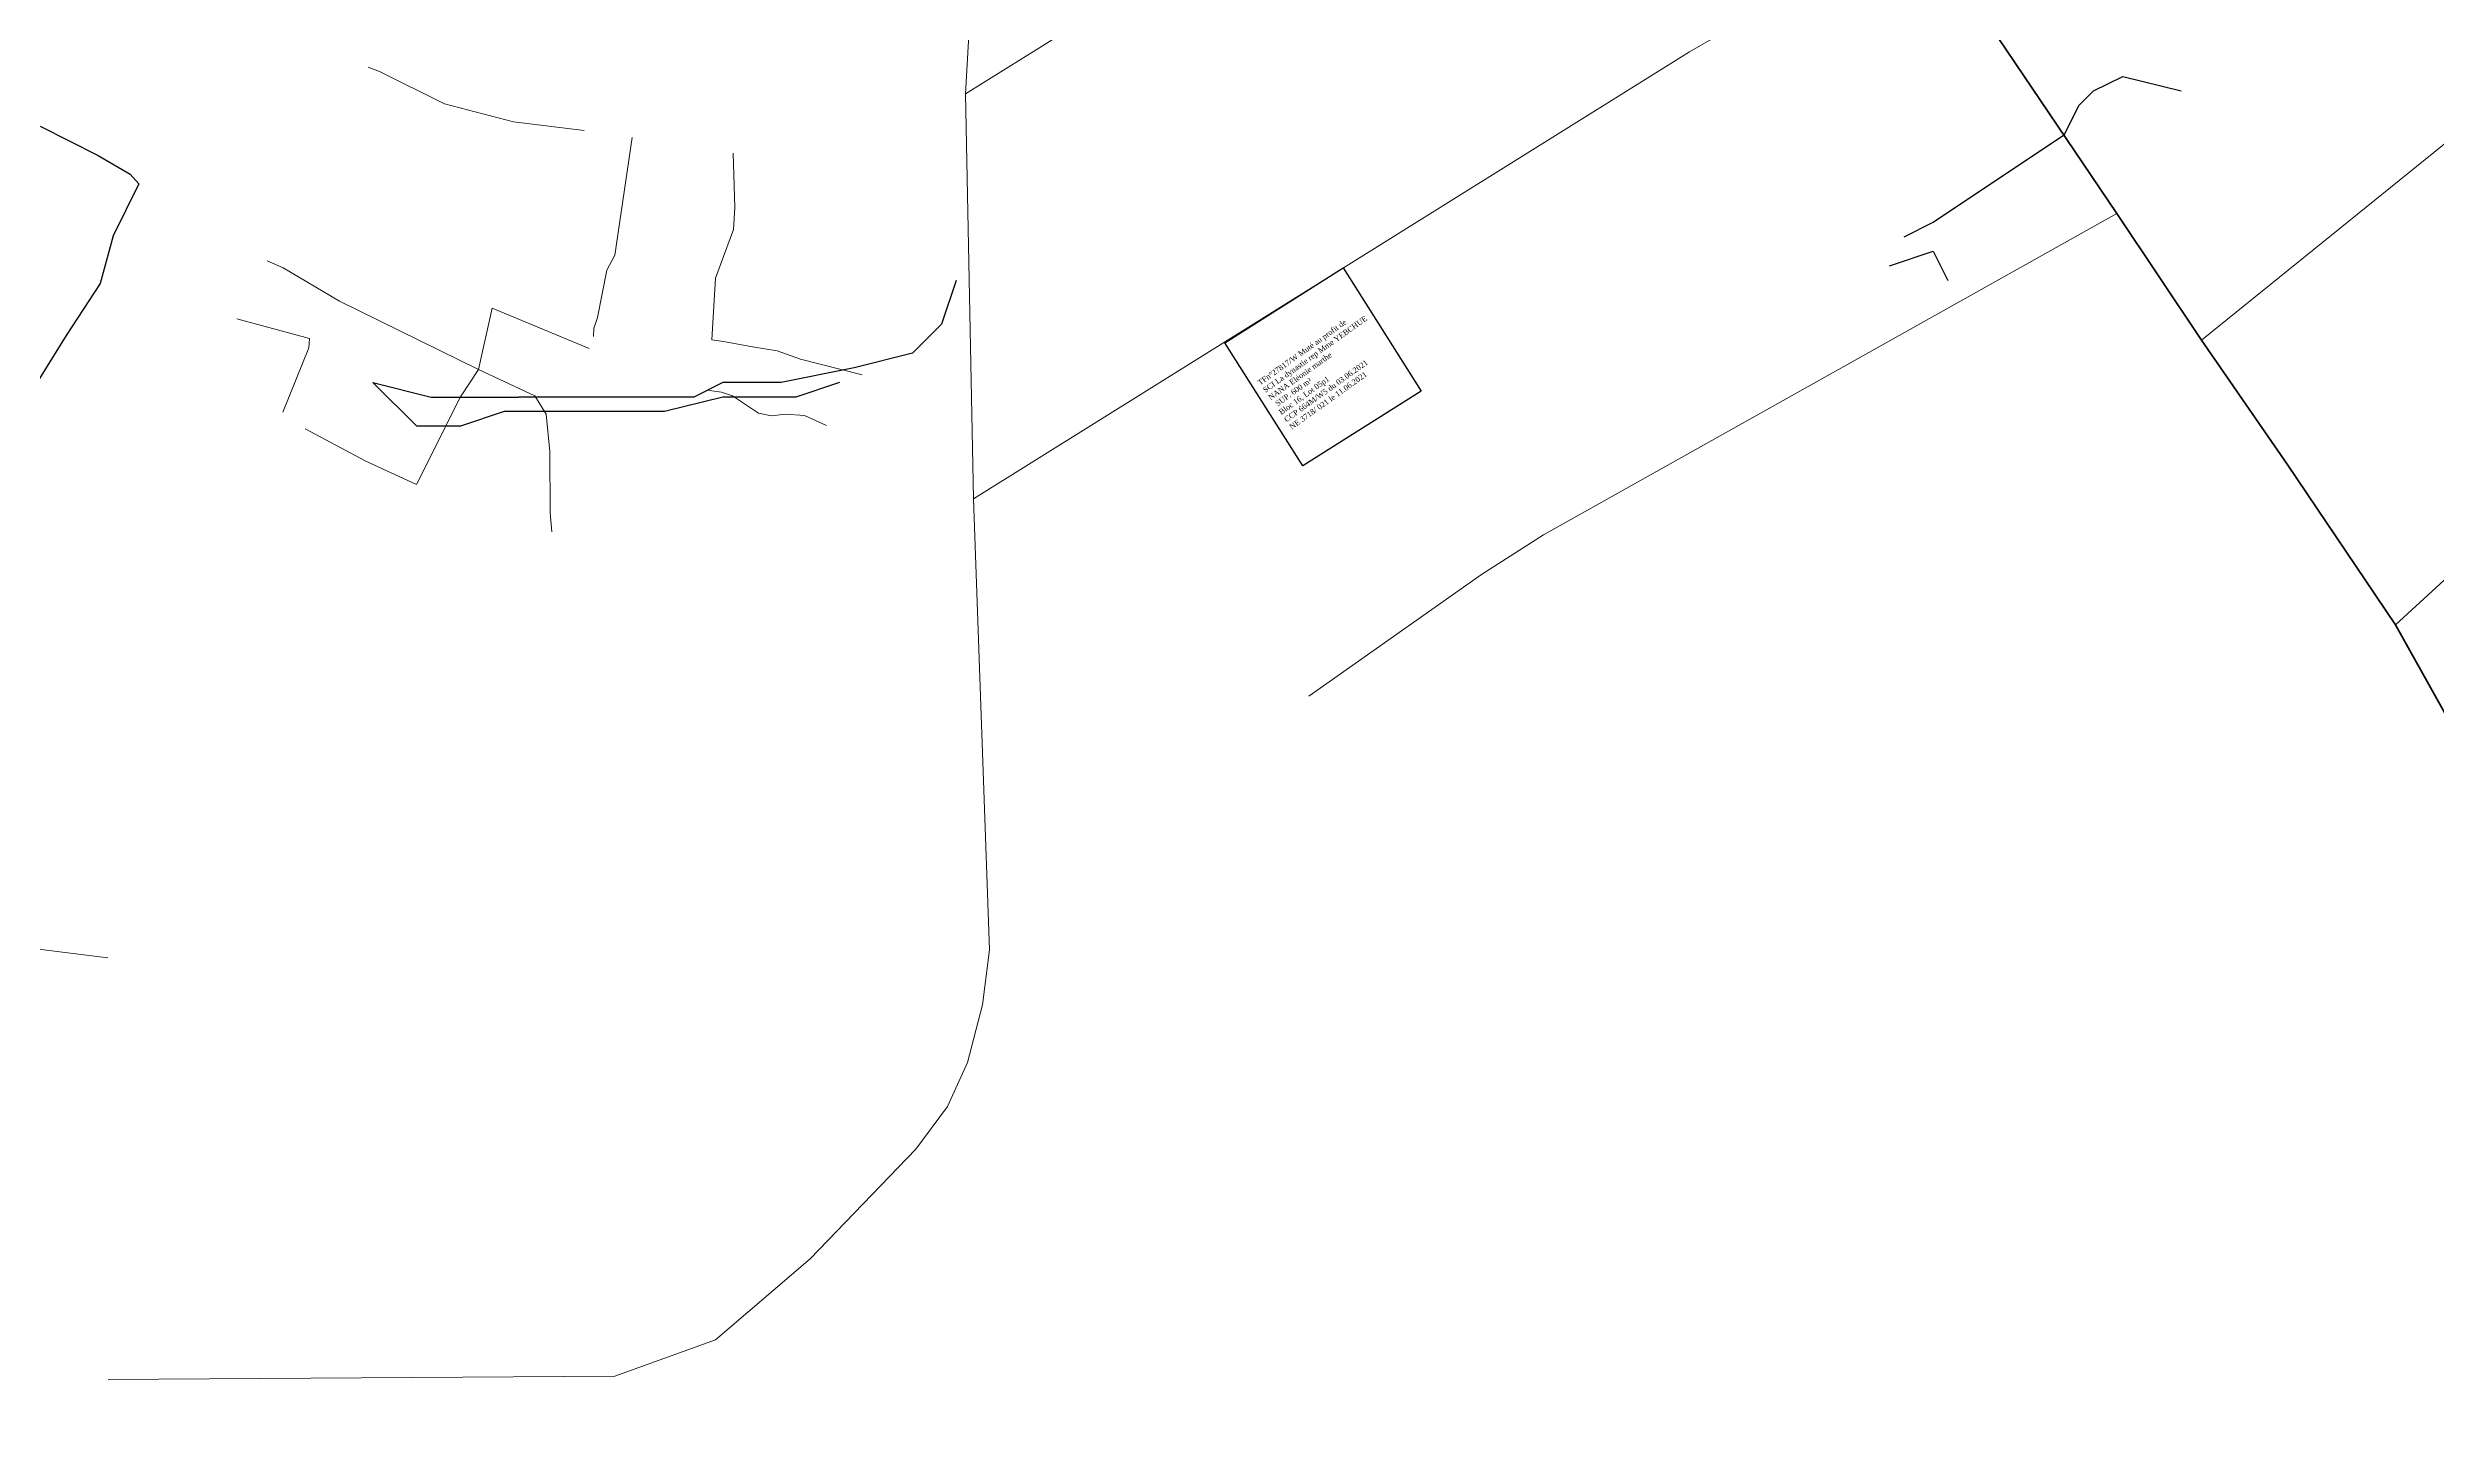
# Model space of a CAD drawing. Header units: millimetres. Extents: x 579832 to 917290, y 449831 to 1452191.
# Drawn here: x 583290.4 to 583699.9, y 450166.9 to 450404.9 of the extents above; entities that cross this region are included whole.
import ezdxf

# ---------------------------------------------------------------- set-up
doc = ezdxf.new("R2010")
doc.units = ezdxf.units.MM
doc.header["$LTSCALE"] = 10
for name, color, linetype, lineweight in [('cH2O_intermitent', 140, 'Continuous', 30), ('drains_fossés', 120, 'Continuous', 20), ('Roads_main1', 10, 'Continuous', 100), ('Roads_others', 24, 'Continuous', 9)]:
    doc.layers.add(name, color=color, linetype=linetype, lineweight=lineweight)
doc.layers.add('end maj 26 02 2021', color=7, linetype='Continuous')
doc.layers.add('MAJ_AVRIL_2021', color=7, linetype='Continuous')
doc.styles.add('Times 1.0', font='times.ttf', dxfattribs={"width": 0.99, "height": 1})

msp = doc.modelspace()

# ---------------------------------------------------------------- linework, layer by layer
at = {"layer": 'cH2O_intermitent'}
msp.add_lwpolyline([(583289.04, 450391.46), (583299, 450386.44), (583304.5, 450383.23), (583306, 450381.57), (583301.57, 450372.65), (583299.32, 450364.44), (583293.52, 450355.53), (583288.95, 450348.16)], dxfattribs=at)
at = {"layer": 'drains_fossés'}
for points in [[(583382.3, 450390.73), (583370.21, 450392.19), (583358.38, 450395.27), (583347.25, 450400.84), (583345.32, 450401.59)], [(583390.53, 450389.53), (583387.57, 450369.3), (583386.21, 450366.75), (583384.62, 450358.62), (583384.01, 450356.76), (583383.94, 450355.4)], [(583404.19, 450354.79), (583404.87, 450365.37), (583406.19, 450369.1), (583407.9, 450373.72), (583408.14, 450377.49), (583407.88, 450386.84)], [(583364.23, 450349.73), (583340.4, 450361.46), (583330.73, 450367.15), (583327.96, 450368.33)], [(583383.18, 450353.3), (583366.54, 450360.25), (583364.23, 450349.73)], [(583322.75, 450358.41), (583335.21, 450355.03), (583335.14, 450353.42), (583330.65, 450342.4)], [(583429.99, 450348.82), (583419.39, 450351.48), (583415.39, 450352.9), (583411.19, 450353.61), (583406.19, 450354.52), (583404.19, 450354.79)], [(583353.57, 450329.98), (583353.62, 450330.13), (583361.13, 450345.04), (583364.23, 450349.73)], [(583364.23, 450349.73), (583373.86, 450345.21), (583375.8, 450342.07), (583376.45, 450335.66), (583376.48, 450325.13), (583376.78, 450321.88)], [(583403.38, 450346.19), (583405.86, 450345.82), (583407.73, 450345.21), (583412.2, 450342.24), (583414.44, 450341.78), (583416.87, 450342.05), (583420.1, 450341.83), (583423.85, 450340.1)], [(583334.52, 450339.54), (583344.91, 450334), (583353.57, 450329.98)]]:
    msp.add_lwpolyline(points, dxfattribs=at)
at = {"layer": 'end maj 26 02 2021', "flags": 128}
for points in [[(583608.61, 450372.49), (583613.61, 450374.99), (583636.11, 450389.99), (583638.61, 450394.99), (583641.11, 450397.49), (583646.11, 450399.99), (583656.11, 450397.49)], [(583608.61, 450372.49), (583613.61, 450374.99), (583636.11, 450389.99), (583638.61, 450394.99), (583641.11, 450397.49), (583646.11, 450399.99), (583656.11, 450397.49)], [(583606.11, 450367.49), (583613.61, 450369.99), (583616.11, 450364.99)], [(583606.11, 450367.49), (583613.61, 450369.99), (583616.11, 450364.99)], [(583446.11, 450364.99), (583443.61, 450357.49), (583438.61, 450352.49), (583428.61, 450349.99)], [(583446.11, 450364.99), (583443.61, 450357.49), (583438.61, 450352.49), (583428.61, 450349.99)], [(583346.11, 450347.49), (583356.11, 450344.99), (583371.11, 450344.99)], [(583418.61, 450344.99), (583406.11, 450344.99), (583396.11, 450342.49), (583388.61, 450342.49), (583376.11, 450342.49), (583368.61, 450342.49), (583361.11, 450339.99), (583353.61, 450339.99), (583346.11, 450347.49)], [(583346.11, 450347.49), (583356.11, 450344.99), (583371.11, 450344.99)], [(583418.61, 450344.99), (583406.11, 450344.99), (583396.11, 450342.49), (583388.61, 450342.49), (583376.11, 450342.49), (583368.61, 450342.49), (583361.11, 450339.99), (583353.61, 450339.99), (583346.11, 450347.49)], [(583406.11, 450347.49), (583401.11, 450344.99)], [(583406.11, 450347.49), (583401.11, 450344.99)], [(583428.61, 450349.99), (583416.11, 450347.49), (583406.11, 450347.49)], [(583428.61, 450349.99), (583416.11, 450347.49), (583406.11, 450347.49)], [(583426.11, 450347.49), (583418.61, 450344.99)], [(583426.11, 450347.49), (583418.61, 450344.99)], [(583373.61, 450344.99), (583371.11, 450344.99)], [(583373.61, 450344.99), (583371.11, 450344.99)], [(583401.11, 450344.99), (583388.61, 450344.99), (583373.61, 450344.99)], [(583401.11, 450344.99), (583388.61, 450344.99), (583373.61, 450344.99)]]:
    msp.add_lwpolyline(points, dxfattribs=at)
at = {"layer": 'MAJ_AVRIL_2021', "color": 3, "lineweight": -3, "flags": 128}
msp.add_lwpolyline([(583512.45, 450367.13), (583525.83, 450346.02), (583505.56, 450333.17), (583492.18, 450354.29)], close=True, dxfattribs=at)
msp.add_lwpolyline([(583512.45, 450367.13), (583525.83, 450346.02), (583505.56, 450333.17), (583492.18, 450354.29)], close=True, dxfattribs=at)
at = {"layer": 'Roads_main1'}
for points in [[(584099.34, 450783.79), (584061.38, 450750.81), (584014.82, 450710.35), (583974.05, 450674.93), (583967.73, 450668.72), (583873.49, 450585.08), (583845.75, 450558.26), (583844.1, 450554.44), (583843.67, 450550.56), (583846.66, 450531.55), (583852.05, 450497.33), (583852.58, 450490.54), (583848.67, 450456.96), (583847.69, 450452.55), (583845.92, 450449.34), (583804.27, 450408.2), (583692.87, 450305.91)], [(583966.27, 449830.88), (583952.39, 449853.87), (583919.6, 449904.71), (583852.8, 450016), (583824.32, 450067.29), (583794.87, 450120.33), (583776.9, 450152.26), (583732.9, 450234.3), (583692.87, 450305.91), (583674.31, 450333.47), (583659.63, 450354.75), (583645.09, 450376.48), (583611.69, 450426.06), (583574.2, 450479.33), (583568.39, 450486.5), (583550.59, 450507.41), (583532.7, 450528.9), (583511.54, 450553.5), (583498.12, 450568.8), (583411.98, 450664.48), (583406.13, 450671.09), (583393.32, 450685.75), (583381.5, 450698.79)]]:
    msp.add_lwpolyline(points, dxfattribs=at)
at = {"layer": 'Roads_others'}
for points in [[(582878.75, 450533.89), (582907.8, 450514.22), (583081.45, 450377.06), (583206.71, 450284.63), (583211.82, 450279.95), (583230.64, 450263.66), (583239.68, 450259.28), (583270.05, 450252.65), (583300.67, 450248.78)], [(583532.7, 450528.9), (583508.51, 450506.22), (583486.73, 450489.89), (583470.52, 450479.83), (583451.36, 450470.31), (583451.02, 450455.48), (583447.7, 450396.99), (583449.07, 450327.55), (583451.8, 450250.18), (583450.64, 450240.76), (583448.04, 450230.85), (583444.63, 450223.31), (583439.2, 450215.99), (583421.06, 450197.19), (583404.84, 450183.27), (583387.58, 450177.05), (583300.73, 450176.49)], [(583544.53, 450465.48), (583517.59, 450442.16), (583497.23, 450427.92), (583447.7, 450396.99)], [(583659.63, 450354.75), (583721.73, 450404.94), (583727.28, 450409.82), (583729.82, 450412.75), (583731.62, 450415.78), (583734.04, 450419.03), (583765.99, 450449.57)], [(583611.69, 450426.06), (583592.67, 450416.28), (583571.81, 450404.22), (583449.07, 450327.55)], [(583506.57, 450293.68), (583536.17, 450314.56), (583546.81, 450321.37), (583645.09, 450376.48)]]:
    msp.add_lwpolyline(points, dxfattribs=at)

# ---------------------------------------------------------------- texts
at = {"layer": 'end maj 26 02 2021', "color": 150, "linetype": 'ByBlock', "lineweight": -3, "ltscale": 0.0014, "insert": (583497.68, 450347.71), "char_height": 0.93273, "width": 103.8771, "attachment_point": 1, "rotation": 35.6001, "style": 'Times 1.0'}
msp.add_mtext('{\\C1;TFn°27817/W Muté au profit de \\C256;\\PSCI La dynastie rep Mme YEBCHUE \\PNANA Eléonie marthe \\P \\fTimes New Roman|b0|i0|c186|p18;SUP. \\fTimes New Roman|b0|i0|c0|p18;600 \\fTimes New Roman|b0|i0|c186|p18;m²\\PBloc \\fTimes New Roman|b0|i0|c0|p18;16\\fTimes New Roman|b0|i0|c186|p18;, Lot 0\\fTimes New Roman|b0|i0|c0|p18;5p1\\P\\fTimes New Roman|b0|i0|c186|p18;CCP \\fTimes New Roman|b0|i0|c0|p18;664\\fTimes New Roman|b0|i0|c186|p18;M/W5 du \\fTimes New Roman|b0|i0|c0|p18;03.06.2021\\P\\fTimes New Roman|b0|i0|c186|p18;NE \\fTimes New Roman|b0|i0|c0|p18;3718\\fTimes New Roman|b0|i0|c186|p18;/ \\fTimes New Roman|b0|i0|c0|p18;021\\fTimes New Roman|b0|i0|c186|p18; le \\fTimes New Roman|b0|i0|c0|p18;11.06.2021}', dxfattribs=at)
msp.add_mtext('{\\C1;TFn°27817/W Muté au profit de \\C256;\\PSCI La dynastie rep Mme YEBCHUE \\PNANA Eléonie marthe \\P \\fTimes New Roman|b0|i0|c186|p18;SUP. \\fTimes New Roman|b0|i0|c0|p18;600 \\fTimes New Roman|b0|i0|c186|p18;m²\\PBloc \\fTimes New Roman|b0|i0|c0|p18;16\\fTimes New Roman|b0|i0|c186|p18;, Lot 0\\fTimes New Roman|b0|i0|c0|p18;5p1\\P\\fTimes New Roman|b0|i0|c186|p18;CCP \\fTimes New Roman|b0|i0|c0|p18;664\\fTimes New Roman|b0|i0|c186|p18;M/W5 du \\fTimes New Roman|b0|i0|c0|p18;03.06.2021\\P\\fTimes New Roman|b0|i0|c186|p18;NE \\fTimes New Roman|b0|i0|c0|p18;3718\\fTimes New Roman|b0|i0|c186|p18;/ \\fTimes New Roman|b0|i0|c0|p18;021\\fTimes New Roman|b0|i0|c186|p18; le \\fTimes New Roman|b0|i0|c0|p18;11.06.2021}', dxfattribs=at)

doc.saveas('drawing.dxf')
